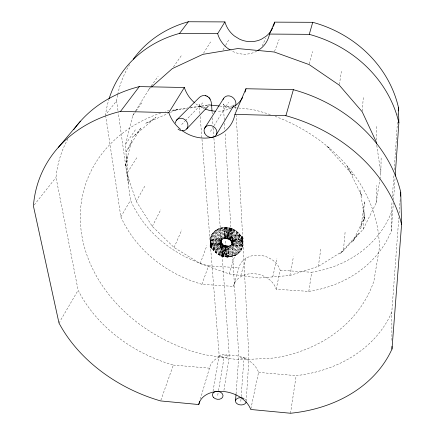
<?xml version="1.0" encoding="UTF-8"?>
<svg xmlns="http://www.w3.org/2000/svg" width="435" height="435" viewBox="0 0 435 435"><rect width="100%" height="100%" fill="white"/><g stroke="black" fill="none" stroke-linecap="round" stroke-linejoin="round"><path stroke-width="0.33" stroke-dasharray="2.17 1.63" d="M222.818 247.792C222.502 240.957 220.442 252.648 220.741 253.926C221.078 260.679 223.111 249.048 222.818 247.792L228.609 248.543A11.06 9.059 18.5 0 0 238.266 241.914L238.565 235.259C236.232 235.009 232.285 235.411 232.083 238.385C234.797 245.731 250.707 238.135 238.565 235.259M227.244 257.134L227.608 256.835C228.756 253.513 228.5 249.266 226.51 246.324L225.738 246.514C224.558 249.837 224.813 254.132 226.836 257.063L231.545 256.742L235.688 255.166A16.53 13.49 18.5 0 0 242.311 247.004L242.659 239.734M227.945 235.395L227.369 229.897L226.189 227.472L221.42 227.788L217.228 229.392A16.476 13.463 18.5 0 0 210.812 237.733L210.654 244.927L210.083 246.498C210.975 249.385 214.765 249.744 217.321 249.385C222.106 249.092 221.328 243.6 221.203 240.234A5.742 4.693 18.5 0 1 226.205 236.743L227.826 236.586L227.945 235.395L226.396 235.547A6.291 5.144 18.5 0 0 220.92 239.375L220.735 245.465L221.023 246.27M227.826 236.586L227.304 238.146L226.515 238.309C224.525 235.297 224.161 230.963 225.401 227.592L225.776 227.342M230.67 239.245C229.849 235.824 230.599 231.512 231.975 228.206C232.768 231.659 232.029 235.917 230.67 239.245L225.064 238.451C223.759 235.085 223.933 231.012 225.118 227.619L231.975 228.206M210.083 246.498L210.339 238.467A16.688 13.632 18.5 0 1 216.837 230.023L220.627 228.658L225.091 228.206M210.187 245.688L210.339 238.467M210.35 247.308L210.502 240.153A15.997 13.045 18.5 0 1 216.733 232.078L220.36 230.773L224.737 230.332M379.896 179.117L380.832 173.163L381.163 156.502M210.975 248.053L211.127 240.99A15.127 12.332 18.5 0 1 217.021 233.361L220.453 232.132L224.726 231.703M210.654 244.927L211.459 244.269L211.611 237.14A15.894 13.001 18.5 0 1 217.815 229.093M211.916 248.684C210.208 239.723 215.695 232.801 224.824 233.155M211.459 244.269L212.536 243.752L212.693 236.727A14.997 12.272 18.5 0 1 218.549 229.131L221.953 227.902L226.189 227.472M213.106 249.163L213.27 242.36L214.172 239.826L215.852 237.657A12.642 10.299 18.5 0 1 224.248 234.666L225.025 234.585M212.536 243.752L213.813 243.421C212.139 234.541 217.543 227.635 226.608 227.967M214.471 249.451L214.634 242.801A11.196 9.119 18.5 0 1 224.357 235.998L225.319 235.9M213.813 243.421L215.211 243.285L215.379 236.531L216.277 234.014L217.94 231.855A12.49 10.228 18.5 0 1 226.243 228.87L227.016 228.794M215.907 249.527L216.075 243.034A9.744 7.939 18.5 0 1 224.542 237.118L225.683 237.01M220.735 245.465L219.158 244.106L216.63 243.361L216.804 236.76A11.06 9.059 18.5 0 1 226.423 229.99L227.369 229.897M217.321 249.385L217.495 243.045A8.39 6.835 18.5 0 1 224.781 237.956L226.091 237.825M217.973 243.638L218.152 237.195A9.63 7.884 18.5 0 1 226.532 231.311L227.657 231.197M218.609 249.043L218.783 242.828A7.226 5.889 18.5 0 1 225.064 238.451L226.515 238.309M219.158 244.106L219.338 237.804A8.298 6.797 18.5 0 1 226.564 232.741L227.858 232.611M219.686 248.516L219.865 242.404A6.329 5.16 18.5 0 1 225.368 238.57C227.113 235.378 226.907 230.925 225.727 227.521L225.422 227.38M220.099 244.731L220.284 238.549A7.161 5.862 18.5 0 1 226.515 234.182L227.956 234.041M329.714 148.4L326.783 146.078L352.85 175.18L349.55 170.901L347.19 166.219L362.023 196.386L360.115 190.459L365.036 220.578L363.992 213.944L363.894 207.468L364.693 201.187L360.62 228.815L362.257 222.796L364.671 217.19L352.6 241.958L355.547 237.157L359.092 232.937L339.795 253.866L343.389 250.761L363.203 229.288L376.155 202.927L376.661 185.489M220.48 247.847L220.659 241.8A5.764 4.703 18.5 0 1 225.673 238.304L227.304 238.146M220.936 247.08L221.203 240.234M223.465 256.101L223.53 256.574L225.232 250.772L226.037 245.878A6.291 5.144 18.5 0 1 221.257 242.099L221.513 242.719A5.742 4.693 18.5 0 0 225.879 246.172L223.465 256.101C218 254.72 212.943 250.522 212.008 244.753L211.057 244.247L210.159 242.855C211.171 238.63 219.158 237.608 221.165 241.474M226.102 246.232L227.935 246.188C229.125 249.559 229.229 253.909 227.587 257.101L227.293 257.02C226.08 253.665 225.972 249.266 227.641 246.085A6.291 5.144 18.5 0 0 233.127 242.306L233.377 236.161M225.303 250.859L225.678 239.919M376.335 140.016L376.797 126.237M225.21 248.097L226.825 247.945A5.764 4.703 18.5 0 0 231.844 244.486L232.154 237.575M232.393 239.19L232.149 245.356A6.329 5.16 18.5 0 1 226.635 249.146L225.085 249.293M232.594 236.819L232.355 242.909A5.742 4.693 18.5 0 1 227.347 246.362L225.738 246.514M233.062 239.93L232.807 246.199A7.226 5.889 18.5 0 1 226.51 250.522L225.074 250.652M234.041 240.566L233.774 246.96A8.39 6.835 18.5 0 1 226.466 251.968L225.172 252.088M234.443 235.65L234.182 241.887A7.161 5.862 18.5 0 1 227.935 246.188L226.51 246.324M235.264 241.039L234.987 247.586A9.744 7.939 18.5 0 1 226.499 253.393L225.368 253.496M235.721 235.313L235.449 241.675A8.298 6.797 18.5 0 1 228.206 246.661L226.923 246.781M229.163 228.777L233.318 230.262A16.688 13.632 18.5 0 1 241.958 238.994L242.909 242.643C240.887 246.069 235.058 246.667 232.203 243.992L231.833 242.616A6.329 5.16 18.5 0 0 226.999 238.777L227.837 233.677L229.549 227.896L233.503 229.31A15.894 13.001 18.5 0 1 241.729 237.63C243.638 240.577 243.584 245.345 239.326 245.78C236.814 246.281 232.975 246.281 231.888 243.459C232.801 239.043 241.001 238.587 242.926 242.474M236.656 241.327L236.363 248.032A11.196 9.119 18.5 0 1 226.608 254.687L225.662 254.774M237.124 235.183L236.841 241.681A9.63 7.884 18.5 0 1 228.435 247.461L227.32 247.564M238.114 241.403L237.804 248.26L236.847 250.772L235.128 252.904A12.642 10.299 18.5 0 1 226.782 255.775L226.015 255.845M239.533 241.267C241.017 250.217 235.509 257.031 226.417 256.623M239.941 235.542L239.625 242.349L238.674 244.845L236.972 246.966A12.49 10.228 18.5 0 1 228.718 249.826L227.956 249.897M240.821 240.925L240.49 248.048A15.127 12.332 18.5 0 1 234.438 255.514M241.159 236.009C242.61 244.872 237.178 251.675 228.157 251.283M241.887 240.403L241.545 247.618A15.997 13.045 18.5 0 1 235.145 255.514M242.137 236.629L241.8 243.714A14.997 12.272 18.5 0 1 235.792 251.153L232.415 252.316L228.25 252.702M242.817 237.363L242.464 244.552A15.894 13.001 18.5 0 1 236.096 252.425L232.518 253.654L228.239 254.045M227.907 256.188L232.29 255.785L236.042 254.502A16.688 13.632 18.5 0 0 242.73 246.253L243.138 238.162M226.999 238.777L228.707 233.013L229.549 227.896M363.203 229.288L364.187 211.252M242.73 246.253L242.784 245.416A16.476 13.463 18.5 0 1 236.183 253.567L232.475 254.839L228.125 255.236M246.183 401.277L248.809 360.892L248.842 355.112L236.254 115.427M105.656 115.492L120.854 216.864A115.427 98.087 20.7 0 0 201.965 284.289L233.464 286.382A22.12 17.416 14.8 0 1 240.522 276.823L244.579 274.92A22.12 17.416 14.8 0 1 263.817 276.143L268.112 278.59A22.12 17.416 14.8 0 1 276.192 289.221L308.806 291.385A117.053 100.567 13.6 0 0 391.402 230.795L391.315 212.59L392.049 201.742M392.375 196.995L393.898 174.625M394.219 169.878L397.492 121.746M397.954 114.965L398.047 113.611M391.402 230.795L393.316 203.112M393.55 199.736L395.089 177.453M240.821 401.336L240.968 399.308M241.164 396.606L243.774 360.778M391.94 340.344L391.804 312.123L398.819 217.756M399.172 213.036L400.227 198.882M362.263 111.115L363.328 97.01M236.047 393.969L238.82 355.933L225.053 132.702M231.844 244.486L231.915 243.654A5.563 4.546 18.5 0 1 227.065 246.993L225.428 247.151M232.203 243.992L231.637 241.24A5.563 4.546 18.5 0 0 227.391 237.863M345.091 232.312L343.389 250.761L318.366 266.345L289.862 275.491L259.586 277.987L229.169 273.914L200.176 263.577L174.082 247.504L152.315 226.423L136.204 201.302L126.966 173.38L125.59 144.208L132.724 115.618L135.176 111.583M225.645 246.808A5.563 4.546 18.5 0 1 221.415 243.464L221.176 241.256C219.305 237.32 211.203 237.934 210.17 242.235C212.024 246.107 218.995 245.481 221.089 242.05M318.366 266.345L320.954 247.678M290.52 413.25L296.164 375.633A137.194 110.289 14.5 0 0 391.804 312.123M308.806 291.385L311.678 272.245A112.551 98.093 13.3 0 0 391.315 212.59M339.392 84.51L341.388 71.318M376.155 202.927L379.793 179.775M223.943 390.238L228.946 358.766L229.136 354.416L213.824 136.797M217.717 395.355L218.392 391.342M218.506 390.673L223.998 357.934M213.041 391.108L219.148 355.188L200.149 116.15M289.862 275.491L293.44 256.77M250.854 408.813L258.569 372.398A25.545 18.542 15.4 0 0 249.076 360.756C239.81 354.786 227.342 352.926 217.315 358.108A25.545 18.542 15.4 0 0 209.442 368.173L200.475 398.699M276.192 289.221L280.205 270.298A21.342 17.101 14.7 0 0 272.44 259.923L268.303 257.547A21.342 17.101 14.7 0 0 249.728 256.449L245.797 258.336A21.342 17.101 14.7 0 0 238.94 267.737L233.464 286.382M272.756 276.899L276.926 258.238M309.312 63.94L312.537 51.515M240.827 275.475L246.101 257.009M229.169 273.914L234.846 255.535M160.841 400.287L173.331 365.063A134.986 107.092 20.3 0 1 78.121 290.216L56.012 177.431A141.544 117.303 23.3 0 1 67.876 138.966M201.965 284.289L208.501 265.85A111.045 95.771 20.9 0 1 130.543 200.236L118.304 112.937M200.176 263.577L206.886 245.563M274.523 51.39L279.156 39.465M262.267 45.931L265.649 38.215M174.082 247.504L181.77 229.952M152.315 226.423L160.874 209.436M225.879 246.172L226.037 245.878M231.964 242.453C234.008 238.994 240.838 238.146 242.958 241.849M223.03 49.938L225.363 45.816M225.7 45.224L229.365 38.742M136.204 201.302L145.497 184.962M241.044 250.288L241.452 249.576M58.991 323.042L78.121 290.216M120.854 216.864L130.543 200.236M212.008 244.753C215.059 245.693 219.332 245.242 221.083 242.262M231.502 244.764L231.926 244.057M135.524 111.007L150.809 86.478M210.469 131.462L213.661 126.308M214.015 125.737L228.549 102.252M203.526 53.233L210.589 41.939M136.786 157.758L126.966 173.38L127.993 178.16L128.254 183.195L126.96 155.349L126.416 161.037L125.019 166.768L131.756 140.233L129.44 146.035L126.237 151.636L141.196 127.634L137.264 132.686L132.501 137.27L155.991 117.222L151.043 120.712L145.41 123.475L167.986 113.513M221.078 240.647L221.524 239.946M211.519 235.112L211.975 234.416M125.59 144.208L135.682 129.353M173.478 66.93L181.205 55.805M132.724 115.618L135.818 111.284M136.204 110.74L142.778 101.529M151.195 85.945L158.15 76.315M34.251 204.934L56.012 177.431M117.57 95.167A115.471 103.149 25 0 0 116.607 100.849L105.553 114.818A120.212 105.971 24.6 0 1 108.897 99.365M181.634 124.551L184.908 121.191M185.375 120.712L203.607 101.997M148.487 89.692L151.027 87.446M256.721 51.107L255.666 51.76A27.34 25.997 42.9 0 1 232.828 51.499L231.197 50.498M230.071 245.775L230.626 245.443M231.409 107.923L229.881 108.821L223.394 110.849L217.13 111.36M222.35 239.228L222.927 238.907M170.428 112.437L177.746 109.212L172.831 110.55L186.784 108.5M217.228 229.392L220.969 228.043L225.401 227.592M235.688 255.166L231.039 256.683L226.836 257.063M169.416 110.637L167.448 110.93A152.065 124.584 18.5 0 0 165.436 111.523M172.042 110.251L187.806 107.934M190.432 107.543L208.593 104.873M190.106 108.01L207.963 105.384M224.862 229.136L220.414 229.588L216.668 230.941A16.53 13.49 18.5 0 0 210.23 239.293M221.116 241.061A5.563 4.546 18.5 0 1 225.955 237.684L227.608 237.521M225.368 238.57L226.929 238.418M223.139 245.639L227.842 245.188M227.674 248.63L228.609 248.543M227.608 256.835L231.969 256.438M215.211 243.285L216.63 243.361M208.501 265.85L238.94 267.737M280.205 270.298L311.678 272.245M173.331 365.063L209.442 368.173M258.569 372.398L296.164 375.633M219.805 106.048L231.692 107.293M234.073 107.543L237.901 107.945M238.57 108.016L251.979 109.424A152.065 124.584 18.5 0 1 270.717 114.775M225.727 227.521L232.149 228.326M225.118 227.619L231.752 228.457M226.004 228.027L232.268 228.821M224.83 228.234L231.502 229.071M226.243 228.87L232.323 229.642M224.58 229.169L231.235 230.006M226.423 229.99L232.312 230.735M224.389 230.365L230.98 231.202M226.532 231.311L232.23 232.029M224.259 231.746L230.74 232.567M226.564 232.741L232.089 233.437M224.215 233.214L230.545 234.019M226.515 234.182L231.893 234.867M224.248 234.666L230.403 235.449M226.396 235.547L231.665 236.221M224.357 235.998L230.322 236.754M226.205 236.743L231.404 237.407M224.542 237.118L230.311 237.858M225.955 237.684L231.143 238.347M224.781 237.956L230.365 238.668M225.673 238.304L230.893 238.973M225.064 238.451L230.49 239.141M221.018 244.834L229.968 245.992M222.426 245.416L227.935 246.188M222.193 245.693L227.347 246.362M222.753 245.954L228.206 246.661M221.926 246.33L227.065 246.993M222.818 246.737L228.435 247.461M221.654 247.276L226.825 247.945M221.388 248.467L226.635 249.146M222.747 249.054L228.718 249.826M221.149 249.82L226.51 250.522M222.611 250.435L228.745 251.229M220.953 251.251L226.466 251.968M222.415 251.838L228.701 252.659M220.817 252.648L226.499 253.393M222.182 253.181L228.582 254.018M220.741 253.926L226.608 254.687M221.921 254.366L228.397 255.209M220.746 254.981L226.782 255.775M221.649 255.312L228.157 256.166M220.817 255.758L227.016 256.568M221.382 255.959L227.88 256.813M220.953 256.193L227.587 257.101M204.238 108.641L196.674 104.482A32.636 29.792 33.4 0 1 195.136 103.28M229.615 228.011C235.574 229.501 241.082 234.144 241.952 240.468M229.397 228.163L233.492 229.626A16.476 13.463 18.5 0 1 242.023 238.249M229.593 228.478C235.085 229.859 240.163 234.139 240.968 239.968M229.479 229.278C234.432 230.523 239.016 234.389 239.75 239.642M228.87 229.707L232.981 231.175A16.53 13.49 18.5 0 1 241.545 239.821L242.48 243.431M228.538 230.893L232.513 232.312A15.997 13.045 18.5 0 1 240.8 240.669L241.708 244.16M228.185 232.246C234.182 233.753 239.75 238.413 240.642 244.785M227.837 233.677C233.377 235.069 238.521 239.37 239.353 245.253M227.516 235.079C232.524 236.341 237.173 240.223 237.929 245.536M227.255 236.368C231.686 237.483 235.797 240.914 236.471 245.617M225.542 249.413C220.643 248.178 216.13 244.399 215.309 239.234M225.232 250.772C219.816 249.402 214.819 245.226 213.906 239.511M224.895 252.164C219.028 250.68 213.618 246.161 212.623 239.968M224.552 253.491L220.686 252.11A15.894 13.001 18.5 0 1 212.508 244.008L211.54 240.577M223.759 254.317C219.376 253.208 215.32 249.842 214.575 245.215M224.221 254.665L220.219 253.241A16.476 13.463 18.5 0 1 211.742 244.845L210.736 241.294M223.568 255.35C218.626 254.1 214.053 250.304 213.204 245.084M223.927 255.611L219.871 254.165A16.688 13.632 18.5 0 1 211.285 245.672L210.263 242.072M223.693 256.264L219.675 254.828A16.53 13.49 18.5 0 1 211.171 246.422L210.159 242.855M223.53 256.574L219.642 255.187A15.997 13.045 18.5 0 1 211.41 247.047L211.171 246.422M199.931 113.453L199.078 104.21L200.225 106.352L201.291 106.923A6.139 3.04 -6.8 0 0 205.744 107.293M219.773 255.209C215.45 253.039 211.85 249.13 211.057 244.247M200.426 106.504L201.508 107.26A6.248 5.72 59.6 0 0 204.51 107.951M224.264 119.864L223.247 103.932L224.911 106.434A6.242 5.563 36.8 0 0 231.779 107.456M227.157 238.494A5.764 4.703 18.5 0 1 231.556 241.99L231.833 242.616M223.481 104.601L224.362 105.542A6.182 2.594 -3.8 0 0 232.997 105.732M210.431 243.6L211.41 247.047M216.021 245.133L216.614 247.238A9.744 7.939 18.5 0 0 224.014 253.067M216.739 239.158L217.408 241.55A11.06 9.059 18.5 0 0 225.798 248.178M217.44 244.851L217.951 246.667A8.39 6.835 18.5 0 0 224.324 251.691M219.289 239.603L219.789 241.403A8.298 6.797 18.5 0 0 226.091 246.384M219.827 243.769L220.208 245.139A6.329 5.16 18.5 0 0 225.02 248.934M218.093 239.283L218.674 241.365A9.63 7.884 18.5 0 0 225.982 247.145M218.74 244.388L219.175 245.949A7.226 5.889 18.5 0 0 224.667 250.283M220.882 240.734L221.513 242.719M220.24 240.098L220.67 241.648A7.161 5.862 18.5 0 0 226.108 245.954M220.627 243.045L220.969 244.291A5.764 4.703 18.5 0 0 225.352 247.754M231.556 241.99L231.893 243.247M235.079 245.487L234.514 243.366A9.744 7.939 18.5 0 0 227.059 237.439M233.182 240.946L232.817 239.576A6.291 5.144 18.5 0 0 228.016 235.754M233.851 245.15L233.361 243.328A8.39 6.835 18.5 0 0 226.945 238.233M232.404 241.67L232.067 240.419A5.742 4.693 18.5 0 0 227.684 236.934M232.872 244.644L232.448 243.073A7.226 5.889 18.5 0 0 226.929 238.69M235.525 239.875L235.047 238.065A8.298 6.797 18.5 0 0 228.707 233.013M234.247 240.337L233.834 238.771A7.161 5.862 18.5 0 0 228.364 234.421M236.934 239.598L236.379 237.494A9.63 7.884 18.5 0 0 229.017 231.627M238.375 239.516L237.738 237.102A11.06 9.059 18.5 0 0 229.283 230.354M241.729 237.63L242.632 241.11M376.759 145.301L380.832 173.163M116.607 100.849L118.211 112.268M212.057 111.713L212.247 114.427M212.487 117.814L213.009 125.269M213.204 127.982L213.775 136.117M224.471 123.246L224.89 130M235.792 106.613L236.004 110.68M244.987 399.238A5.356 3.616 4.8 0 1 245.71 400.08M160.776 113.013A152.065 124.584 18.5 0 0 82.068 236.77A152.065 124.584 18.5 0 0 204.211 354.666L239.25 359.87L274.088 358.01A152.065 124.584 18.5 0 0 373.893 281.108L379.347 248.244A152.065 124.584 18.5 0 0 275.176 116.368M117.7 94.536A115.471 103.149 25 0 1 129.635 64.636M220.023 355.368L219.479 356.009L219.974 356.586A5.008 3.268 -4.5 0 0 226.95 357.151L228.25 356.26L227.021 355.15A5.013 3.73 9.4 0 0 220.023 355.368M240.599 357.858L240.599 357.874A5.03 2.92 -2.4 0 0 245.585 358.233L246.547 357.913L245.59 357.559A5.035 3.072 3.7 0 0 240.599 357.858"/><path stroke-width="0.65" d="M398.232 110.898L398.46 107.51A116.841 105.982 14.7 0 0 312.732 22.31L274.659 22.136L269.526 34.06A27.34 25.997 42.9 0 1 260.587 48.715L257.776 50.455M395.181 176.099L398.868 122.757L398.46 107.51M400.423 196.185L400.727 192.139A143.659 121.245 15.8 0 0 293.375 89.692L245.971 88.74L234.933 114.378A35.137 31.396 31.3 0 1 182.205 130.647M194.641 102.856A32.636 29.792 33.4 0 1 184.358 87.5L139.298 86.598L120.538 111.387A151.326 121.756 22.9 0 0 33.413 205.994L58.991 323.042A143.855 110.457 20.2 0 0 160.613 400.929L198.757 404.545A27.068 18.901 15.5 0 1 223.492 391.495A27.068 18.901 15.5 0 1 250.712 409.476L290.52 413.25A146.361 113.986 14.8 0 0 391.984 349.077L401.587 224.373L400.727 192.139M235.509 400.722L235.993 394.643M401.587 224.373A153.756 126.128 16.1 0 0 285.904 115.71L293.375 89.692M398.868 122.757A121.708 109 15 0 0 309.274 34.349L312.732 22.31M198.757 404.545L199.714 401.298M216.483 134.442L234.106 105.052M120.538 111.387L168.807 112.649L184.358 87.5M109.093 98.734A120.212 105.971 24.6 0 1 179.546 33.408L217.647 33.685L224.922 21.913A26.198 25.094 47.1 0 0 234.503 36.067L239.408 39.079A26.198 25.094 47.1 0 0 261.31 39.27L266.035 36.312A26.198 25.094 47.1 0 0 272.625 28.106M222.997 99.446C226.852 91.638 237.488 97.842 235.721 105.259M204.461 128.488L223.775 98.218M179.546 33.408L188.371 21.75L224.922 21.913M58.372 147.34L80.519 121.164M186.8 128.863L208.343 106.053M176.463 120.229L198.866 97.94C201.307 94.873 206.272 94.678 208.952 97.554C212.275 101.17 211.464 106.597 212.008 111.039M151.532 87L172.32 68.599L202.819 54.364L237.771 48.562L274.278 52.015L309.144 64.597L339.289 85.173L362.208 111.79L376.27 141.984L376.563 143.974M232.355 107.363L235.65 105.422A32.636 29.792 33.4 0 0 242.681 97.505M269.526 34.06L309.274 34.349M234.933 114.378L285.904 115.71M208.593 104.873L219.148 105.977M215.238 111.246L209.54 110.495L205.412 109.054M205.527 95.618L205.956 95.787M206.968 96.173L207.375 96.336M230.104 49.835L227.701 48.367A27.34 25.997 42.9 0 1 217.647 33.685M210.132 99.136L208.952 97.554M391.968 346.385L391.984 349.077M180.683 129.472A35.137 31.396 31.3 0 1 168.807 112.649M245.971 88.74A32.636 29.792 33.4 0 1 245.133 92.013M73.847 129.521A141.544 117.303 23.3 0 1 139.298 86.598M175.37 123.11A6.742 5.824 45.1 0 1 183.238 118.722A6.742 5.824 45.1 0 1 187.371 127.966A6.742 5.824 45.1 0 1 178.056 129.119M246.139 401.956A5.356 3.616 4.8 0 1 239.337 404.735A5.356 3.616 4.8 0 1 236.026 399.509A5.356 3.616 4.8 0 1 243.97 398.536M274.659 22.136A26.198 25.094 47.1 0 1 273.387 26.388M133.3 59.171A115.471 103.149 25 0 1 188.371 21.75M204.575 133.018A6.726 5.726 33 0 0 215.668 135.693A6.726 5.726 33 0 0 211.203 125.595A6.726 5.726 33 0 0 204.575 133.018M213.514 397.443A5.345 3.958 10 0 0 222.628 397.242A5.345 3.958 10 0 0 217.021 391.331A5.345 3.958 10 0 0 213.514 397.443"/></g></svg>
